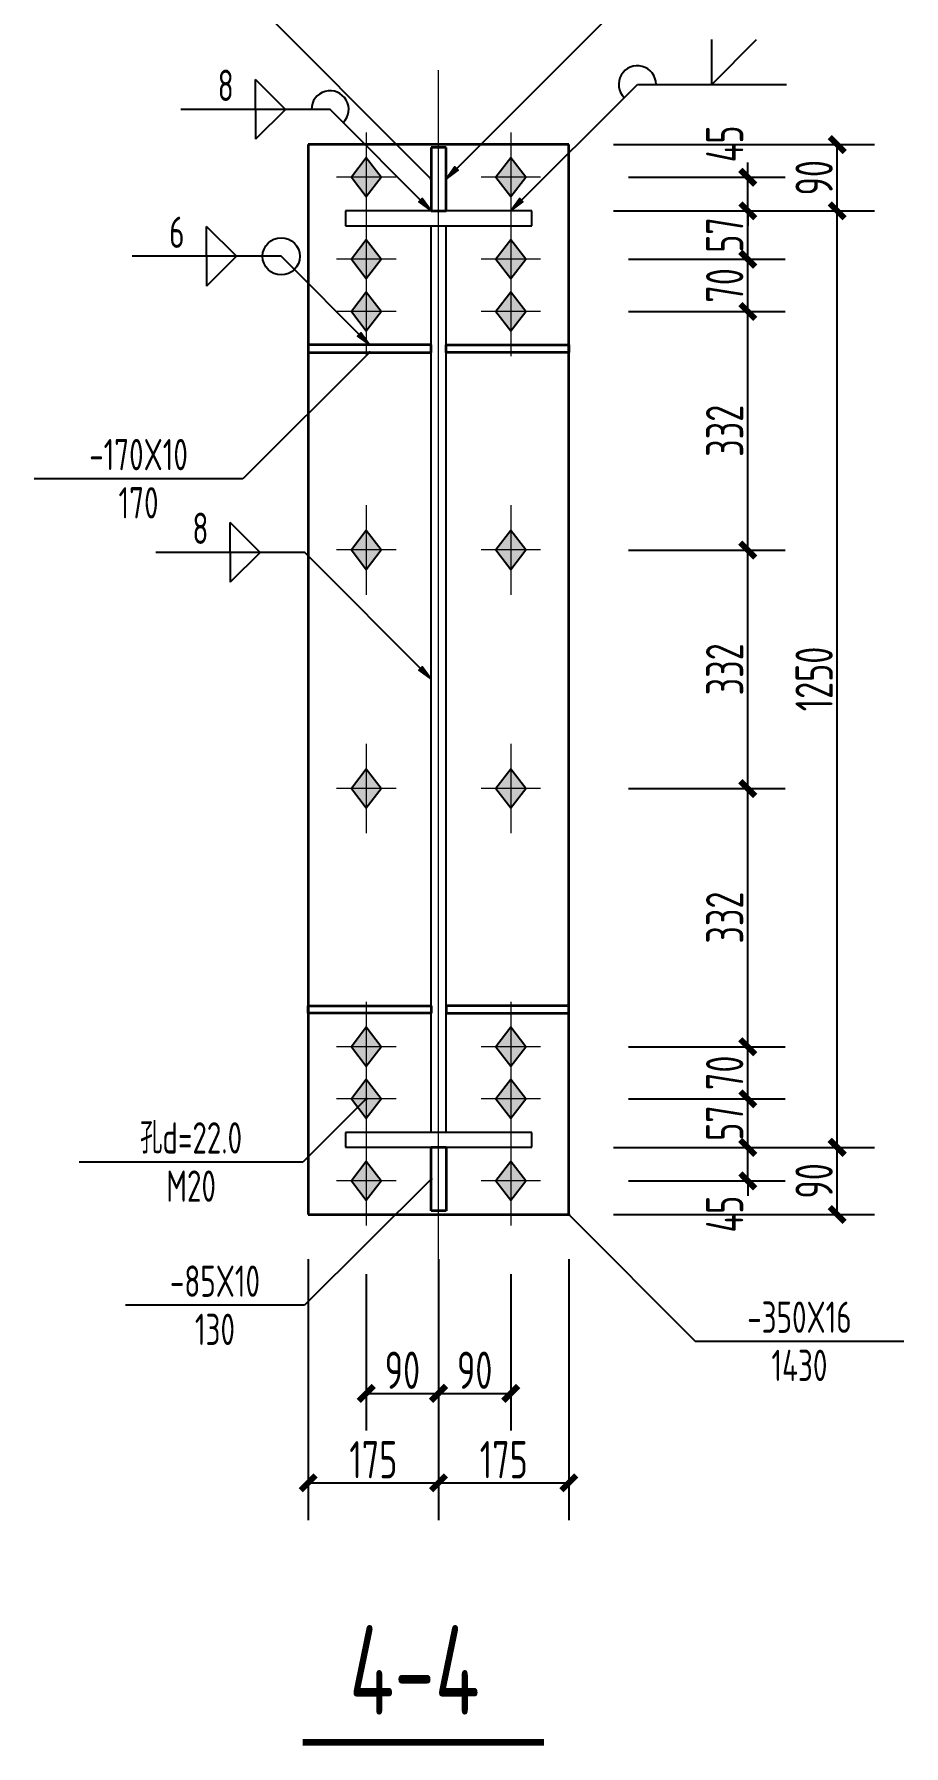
# Model space of a CAD drawing. Extents: x 69728788 to 150676229, y 15322671 to 43663798.
# Drawn here: x 75292686 to 75298520, y 19641585 to 19653065 of the extents above; entities that cross this region are included whole.
import ezdxf
from ezdxf.enums import TextEntityAlignment as Align

# ---------------------------------------------------------------- set-up
doc = ezdxf.new("R2010")
doc.units = 0
doc.header["$LTSCALE"] = 1000
doc.header["$MEASUREMENT"] = 0
doc.linetypes.add('线型6', pattern=[8.75, 5, -1.25, 1.25, -1.25])
doc.layers.get('0').update_dxf_attribs({"linetype": 'CONTINUOUS'})
doc.layers.get('DEFPOINTS').update_dxf_attribs({"linetype": 'CONTINUOUS'})
for name, color, linetype in [('10', 7, 'CONTINUOUS'), ('尺寸标注', 253, 'CONTINUOUS'), ('焊缝标注', 253, 'CONTINUOUS'), ('螺栓孔标注', 253, 'CONTINUOUS'), ('钢板标注', 253, 'CONTINUOUS')]:
    doc.layers.add(name, color=color, linetype=linetype)
doc.layers.add('20', color=2, linetype='CONTINUOUS', lineweight=35)
doc.styles.add('PkpmHz', font='Pkpmeng', dxfattribs={"width": 0.7, "bigfont": 'hztxt'})
doc.styles.add('TSSD_Rein', font='atssdeng.shx', dxfattribs={"width": 0.7, "bigfont": 'atssdchn.shx'})
doc.dimstyles.new('Pkpm_1.00', dxfattribs={"dimtxt": 250, "dimasz": 100, "dimexe": 250, "dimexo": 0.0625, "dimgap": 30, "dimtad": 1, "dimdec": 0, "dimrnd": 5, "dimzin": 0, "dimdsep": 46, "dimtxsty": 'PkpmHz', "dimblk1": 'ARCHTICK', "dimblk2": 'ARCHTICK', "dimsah": 1, "dimcen": 0.09, "dimadec": 0, "dimazin": 0, "dimtfac": 1, "dimtdec": 0, "dimtmove": 2, "dimatfit": 1, "dimfxl": 1, "dimtolj": 1, "dimtzin": 0, "dimarcsym": 0})

# ---------------------------------------------------------------- blocks, each defined once
blk = doc.blocks.new('_ArchTick')
at = {"color": 0, "linetype": 'ByBlock', "const_width": 0.4}
blk.add_lwpolyline([(-0.5, -0.5), (0.5, 0.5)], dxfattribs=at)
blk = doc.blocks.new('*D853')
at = {"layer": 'DEFPOINTS', "color": 0, "linetype": 'Continuous'}
for p in [(75296273, 19652105), (75297473, 19652105), (75296273, 19651880)]:
    blk.add_point(p, dxfattribs=at)
at = {"layer": '尺寸标注', "color": 0, "linetype": 'Continuous', "lineweight": -2}
for p, q in [((75297473, 19652105), (75297473, 19652205)), ((75296673, 19652105), (75297723, 19652105)), ((75297473, 19651880), (75297473, 19652105)), ((75296673, 19651880), (75297723, 19651880)), ((75297473, 19651880), (75297473, 19651780))]:
    blk.add_line(p, q, dxfattribs=at)
at = {"layer": '尺寸标注', "color": 0, "linetype": 'Continuous', "lineweight": -2, "xscale": 100, "yscale": 100, "zscale": 100}
for p, rotation in [((75297473, 19652105), 270), ((75297473, 19651880), 90)]:
    blk.add_blockref('_ArchTick', p, dxfattribs=dict(at, rotation=rotation))
at = {"layer": '尺寸标注', "color": 0, "linetype": 'Continuous', "insert": (75297318, 19652329), "char_height": 250, "attachment_point": 5, "rotation": 90, "style": 'PkpmHz'}
blk.add_mtext('\\A1;45', dxfattribs=at)
blk = doc.blocks.new('*D854')
at = {"layer": 'DEFPOINTS', "color": 0, "linetype": 'Continuous'}
for p in [(75296273, 19651880), (75297473, 19651880), (75296273, 19651555)]:
    blk.add_point(p, dxfattribs=at)
at = {"layer": '尺寸标注', "color": 0, "linetype": 'Continuous', "lineweight": -2}
for p, q in [((75296673, 19651880), (75297723, 19651880)), ((75297473, 19651555), (75297473, 19651880)), ((75296673, 19651555), (75297723, 19651555))]:
    blk.add_line(p, q, dxfattribs=at)
at = {"layer": '尺寸标注', "color": 0, "linetype": 'Continuous', "lineweight": -2, "xscale": 100, "yscale": 100, "zscale": 100}
for p, rotation in [((75297473, 19651880), 90), ((75297473, 19651555), 270)]:
    blk.add_blockref('_ArchTick', p, dxfattribs=dict(at, rotation=rotation))
at = {"layer": '尺寸标注', "color": 0, "linetype": 'Continuous', "insert": (75297318, 19651718), "char_height": 250, "attachment_point": 5, "rotation": 90, "style": 'PkpmHz'}
blk.add_mtext('\\A1;57', dxfattribs=at)
blk = doc.blocks.new('*D855')
at = {"layer": 'DEFPOINTS', "color": 0, "linetype": 'Continuous'}
for p in [(75296273, 19651555), (75297473, 19651555), (75296273, 19651205)]:
    blk.add_point(p, dxfattribs=at)
at = {"layer": '尺寸标注', "color": 0, "linetype": 'Continuous', "lineweight": -2}
for p, q in [((75296673, 19651555), (75297723, 19651555)), ((75297473, 19651205), (75297473, 19651555)), ((75296673, 19651205), (75297723, 19651205))]:
    blk.add_line(p, q, dxfattribs=at)
at = {"layer": '尺寸标注', "color": 0, "linetype": 'Continuous', "lineweight": -2, "xscale": 100, "yscale": 100, "zscale": 100}
for p, rotation in [((75297473, 19651555), 90), ((75297473, 19651205), 270)]:
    blk.add_blockref('_ArchTick', p, dxfattribs=dict(at, rotation=rotation))
at = {"layer": '尺寸标注', "color": 0, "linetype": 'Continuous', "insert": (75297318, 19651380), "char_height": 250, "attachment_point": 5, "rotation": 90, "style": 'PkpmHz'}
blk.add_mtext('\\A1;70', dxfattribs=at)
blk = doc.blocks.new('*D856')
at = {"layer": 'DEFPOINTS', "color": 0, "linetype": 'Continuous'}
for p in [(75296273, 19645599), (75297473, 19645599), (75296273, 19645374)]:
    blk.add_point(p, dxfattribs=at)
at = {"layer": '尺寸标注', "color": 0, "linetype": 'Continuous', "lineweight": -2}
for p, q in [((75296673, 19645599), (75297723, 19645599)), ((75297473, 19645599), (75297473, 19645699)), ((75297473, 19645374), (75297473, 19645599)), ((75296673, 19645374), (75297723, 19645374)), ((75297473, 19645374), (75297473, 19645274))]:
    blk.add_line(p, q, dxfattribs=at)
at = {"layer": '尺寸标注', "color": 0, "linetype": 'Continuous', "lineweight": -2, "xscale": 100, "yscale": 100, "zscale": 100}
for p, rotation in [((75297473, 19645599), 270), ((75297473, 19645374), 90)]:
    blk.add_blockref('_ArchTick', p, dxfattribs=dict(at, rotation=rotation))
at = {"layer": '尺寸标注', "color": 0, "linetype": 'Continuous', "insert": (75297318, 19645151), "char_height": 250, "attachment_point": 5, "rotation": 90, "style": 'PkpmHz'}
blk.add_mtext('\\A1;45', dxfattribs=at)
blk = doc.blocks.new('*D857')
at = {"layer": 'DEFPOINTS', "color": 0, "linetype": 'Continuous'}
for p in [(75296273, 19645924), (75297473, 19645924), (75296273, 19645599)]:
    blk.add_point(p, dxfattribs=at)
at = {"layer": '尺寸标注', "color": 0, "linetype": 'Continuous', "lineweight": -2}
for p, q in [((75296673, 19645924), (75297723, 19645924)), ((75297473, 19645599), (75297473, 19645924)), ((75296673, 19645599), (75297723, 19645599))]:
    blk.add_line(p, q, dxfattribs=at)
at = {"layer": '尺寸标注', "color": 0, "linetype": 'Continuous', "lineweight": -2, "xscale": 100, "yscale": 100, "zscale": 100}
for p, rotation in [((75297473, 19645924), 90), ((75297473, 19645599), 270)]:
    blk.add_blockref('_ArchTick', p, dxfattribs=dict(at, rotation=rotation))
at = {"layer": '尺寸标注', "color": 0, "linetype": 'Continuous', "insert": (75297318, 19645762), "char_height": 250, "attachment_point": 5, "rotation": 90, "style": 'PkpmHz'}
blk.add_mtext('\\A1;57', dxfattribs=at)
blk = doc.blocks.new('*D858')
at = {"layer": 'DEFPOINTS', "color": 0, "linetype": 'Continuous'}
for p in [(75296273, 19646274), (75297473, 19646274), (75296273, 19645924)]:
    blk.add_point(p, dxfattribs=at)
at = {"layer": '尺寸标注', "color": 0, "linetype": 'Continuous', "lineweight": -2}
for p, q in [((75296673, 19646274), (75297723, 19646274)), ((75297473, 19645924), (75297473, 19646274)), ((75296673, 19645924), (75297723, 19645924))]:
    blk.add_line(p, q, dxfattribs=at)
at = {"layer": '尺寸标注', "color": 0, "linetype": 'Continuous', "lineweight": -2, "xscale": 100, "yscale": 100, "zscale": 100}
for p, rotation in [((75297473, 19646274), 90), ((75297473, 19645924), 270)]:
    blk.add_blockref('_ArchTick', p, dxfattribs=dict(at, rotation=rotation))
at = {"layer": '尺寸标注', "color": 0, "linetype": 'Continuous', "insert": (75297318, 19646099), "char_height": 250, "attachment_point": 5, "rotation": 90, "style": 'PkpmHz'}
blk.add_mtext('\\A1;70', dxfattribs=at)
blk = doc.blocks.new('*D859')
at = {"layer": 'DEFPOINTS', "color": 0, "linetype": 'Continuous'}
for p in [(75296273, 19651205), (75297473, 19651205), (75296273, 19649605)]:
    blk.add_point(p, dxfattribs=at)
at = {"layer": '尺寸标注', "color": 0, "linetype": 'Continuous', "lineweight": -2}
for p, q in [((75296673, 19651205), (75297723, 19651205)), ((75297473, 19649605), (75297473, 19651205)), ((75296673, 19649605), (75297723, 19649605))]:
    blk.add_line(p, q, dxfattribs=at)
at = {"layer": '尺寸标注', "color": 0, "linetype": 'Continuous', "lineweight": -2, "xscale": 100, "yscale": 100, "zscale": 100}
for p, rotation in [((75297473, 19651205), 90), ((75297473, 19649605), 270)]:
    blk.add_blockref('_ArchTick', p, dxfattribs=dict(at, rotation=rotation))
at = {"layer": '尺寸标注', "color": 0, "linetype": 'Continuous', "insert": (75297318, 19650405), "char_height": 250, "attachment_point": 5, "rotation": 90, "style": 'PkpmHz'}
blk.add_mtext('\\A1;332', dxfattribs=at)
blk = doc.blocks.new('*D860')
at = {"layer": 'DEFPOINTS', "color": 0, "linetype": 'Continuous'}
for p in [(75296273, 19649605), (75297473, 19649605), (75296273, 19648005)]:
    blk.add_point(p, dxfattribs=at)
at = {"layer": '尺寸标注', "color": 0, "linetype": 'Continuous', "lineweight": -2}
for p, q in [((75296673, 19649605), (75297723, 19649605)), ((75297473, 19648005), (75297473, 19649605)), ((75296673, 19648005), (75297723, 19648005))]:
    blk.add_line(p, q, dxfattribs=at)
at = {"layer": '尺寸标注', "color": 0, "linetype": 'Continuous', "lineweight": -2, "xscale": 100, "yscale": 100, "zscale": 100}
for p, rotation in [((75297473, 19649605), 90), ((75297473, 19648005), 270)]:
    blk.add_blockref('_ArchTick', p, dxfattribs=dict(at, rotation=rotation))
at = {"layer": '尺寸标注', "color": 0, "linetype": 'Continuous', "insert": (75297318, 19648805), "char_height": 250, "attachment_point": 5, "rotation": 90, "style": 'PkpmHz'}
blk.add_mtext('\\A1;332', dxfattribs=at)
blk = doc.blocks.new('*D861')
at = {"layer": 'DEFPOINTS', "color": 0, "linetype": 'Continuous'}
for p in [(75296273, 19648005), (75297473, 19648005), (75296273, 19646274)]:
    blk.add_point(p, dxfattribs=at)
at = {"layer": '尺寸标注', "color": 0, "linetype": 'Continuous', "lineweight": -2}
for p, q in [((75296673, 19648005), (75297723, 19648005)), ((75297473, 19646274), (75297473, 19648005)), ((75296673, 19646274), (75297723, 19646274))]:
    blk.add_line(p, q, dxfattribs=at)
at = {"layer": '尺寸标注', "color": 0, "linetype": 'Continuous', "lineweight": -2, "xscale": 100, "yscale": 100, "zscale": 100}
for p, rotation in [((75297473, 19648005), 90), ((75297473, 19646274), 270)]:
    blk.add_blockref('_ArchTick', p, dxfattribs=dict(at, rotation=rotation))
at = {"layer": '尺寸标注', "color": 0, "linetype": 'Continuous', "insert": (75297318, 19647140), "char_height": 250, "attachment_point": 5, "rotation": 90, "style": 'PkpmHz'}
blk.add_mtext('\\A1;332', dxfattribs=at)
blk = doc.blocks.new('*D862')
at = {"layer": 'DEFPOINTS', "color": 0, "linetype": 'Continuous'}
for p in [(75294913, 19645149), (75295398, 19645149), (75295398, 19643949)]:
    blk.add_point(p, dxfattribs=at)
at = {"layer": '尺寸标注', "color": 0, "linetype": 'Continuous', "lineweight": -2}
for p, q in [((75294913, 19644749), (75294913, 19643699)), ((75295398, 19644749), (75295398, 19643699)), ((75294913, 19643949), (75295398, 19643949))]:
    blk.add_line(p, q, dxfattribs=at)
at = {"layer": '尺寸标注', "color": 0, "linetype": 'Continuous', "lineweight": -2, "xscale": 100, "yscale": 100, "zscale": 100, "rotation": 180}
blk.add_blockref('_ArchTick', (75294913, 19643949), dxfattribs=at)
at = {"layer": '尺寸标注', "color": 0, "linetype": 'Continuous', "lineweight": -2, "xscale": 100, "yscale": 100, "zscale": 100}
blk.add_blockref('_ArchTick', (75295398, 19643949), dxfattribs=at)
at = {"layer": '尺寸标注', "color": 0, "linetype": 'Continuous', "insert": (75295156, 19644104), "char_height": 250, "attachment_point": 5, "style": 'PkpmHz'}
blk.add_mtext('\\A1;90', dxfattribs=at)
blk = doc.blocks.new('*D863')
at = {"layer": 'DEFPOINTS', "color": 0, "linetype": 'Continuous'}
for p in [(75295398, 19645149), (75295883, 19645149), (75295883, 19643949)]:
    blk.add_point(p, dxfattribs=at)
at = {"layer": '尺寸标注', "color": 0, "linetype": 'Continuous', "lineweight": -2}
for p, q in [((75295398, 19644749), (75295398, 19643699)), ((75295883, 19644749), (75295883, 19643699)), ((75295398, 19643949), (75295883, 19643949))]:
    blk.add_line(p, q, dxfattribs=at)
at = {"layer": '尺寸标注', "color": 0, "linetype": 'Continuous', "lineweight": -2, "xscale": 100, "yscale": 100, "zscale": 100, "rotation": 180}
blk.add_blockref('_ArchTick', (75295398, 19643949), dxfattribs=at)
at = {"layer": '尺寸标注', "color": 0, "linetype": 'Continuous', "lineweight": -2, "xscale": 100, "yscale": 100, "zscale": 100}
blk.add_blockref('_ArchTick', (75295883, 19643949), dxfattribs=at)
at = {"layer": '尺寸标注', "color": 0, "linetype": 'Continuous', "insert": (75295641, 19644104), "char_height": 250, "attachment_point": 5, "style": 'PkpmHz'}
blk.add_mtext('\\A1;90', dxfattribs=at)
blk = doc.blocks.new('*D864')
at = {"layer": 'DEFPOINTS', "color": 0, "linetype": 'Continuous'}
for p in [(75294523, 19645149), (75295398, 19645149), (75295398, 19643349)]:
    blk.add_point(p, dxfattribs=at)
at = {"layer": '尺寸标注', "color": 0, "linetype": 'Continuous', "lineweight": -2}
for p, q in [((75294523, 19644849), (75294523, 19643099)), ((75295398, 19644849), (75295398, 19643099)), ((75294523, 19643349), (75295398, 19643349))]:
    blk.add_line(p, q, dxfattribs=at)
at = {"layer": '尺寸标注', "color": 0, "linetype": 'Continuous', "lineweight": -2, "xscale": 100, "yscale": 100, "zscale": 100, "rotation": 180}
blk.add_blockref('_ArchTick', (75294523, 19643349), dxfattribs=at)
at = {"layer": '尺寸标注', "color": 0, "linetype": 'Continuous', "lineweight": -2, "xscale": 100, "yscale": 100, "zscale": 100}
blk.add_blockref('_ArchTick', (75295398, 19643349), dxfattribs=at)
at = {"layer": '尺寸标注', "color": 0, "linetype": 'Continuous', "insert": (75294961, 19643504), "char_height": 250, "attachment_point": 5, "style": 'PkpmHz'}
blk.add_mtext('\\A1;175', dxfattribs=at)
blk = doc.blocks.new('*D865')
at = {"layer": 'DEFPOINTS', "color": 0, "linetype": 'Continuous'}
for p in [(75295398, 19645149), (75296273, 19645149), (75296273, 19643349)]:
    blk.add_point(p, dxfattribs=at)
at = {"layer": '尺寸标注', "color": 0, "linetype": 'Continuous', "lineweight": -2}
for p, q in [((75295398, 19644849), (75295398, 19643099)), ((75296273, 19644849), (75296273, 19643099)), ((75295398, 19643349), (75296273, 19643349))]:
    blk.add_line(p, q, dxfattribs=at)
at = {"layer": '尺寸标注', "color": 0, "linetype": 'Continuous', "lineweight": -2, "xscale": 100, "yscale": 100, "zscale": 100, "rotation": 180}
blk.add_blockref('_ArchTick', (75295398, 19643349), dxfattribs=at)
at = {"layer": '尺寸标注', "color": 0, "linetype": 'Continuous', "lineweight": -2, "xscale": 100, "yscale": 100, "zscale": 100}
blk.add_blockref('_ArchTick', (75296273, 19643349), dxfattribs=at)
at = {"layer": '尺寸标注', "color": 0, "linetype": 'Continuous', "insert": (75295836, 19643504), "char_height": 250, "attachment_point": 5, "style": 'PkpmHz'}
blk.add_mtext('\\A1;175', dxfattribs=at)
blk = doc.blocks.new('*D866')
at = {"layer": 'DEFPOINTS', "color": 0, "linetype": 'Continuous'}
for p in [(75296273, 19645599), (75298073, 19645599), (75296273, 19645149)]:
    blk.add_point(p, dxfattribs=at)
at = {"layer": '尺寸标注', "color": 0, "linetype": 'Continuous', "lineweight": -2}
for p, q in [((75296573, 19645599), (75298323, 19645599)), ((75298073, 19645149), (75298073, 19645599)), ((75296573, 19645149), (75298323, 19645149))]:
    blk.add_line(p, q, dxfattribs=at)
at = {"layer": '尺寸标注', "color": 0, "linetype": 'Continuous', "lineweight": -2, "xscale": 100, "yscale": 100, "zscale": 100}
for p, rotation in [((75298073, 19645599), 90), ((75298073, 19645149), 270)]:
    blk.add_blockref('_ArchTick', p, dxfattribs=dict(at, rotation=rotation))
at = {"layer": '尺寸标注', "color": 0, "linetype": 'Continuous', "insert": (75297918, 19645374), "char_height": 250, "attachment_point": 5, "rotation": 90, "style": 'PkpmHz'}
blk.add_mtext('\\A1;90', dxfattribs=at)
blk = doc.blocks.new('*D867')
at = {"layer": 'DEFPOINTS', "color": 0, "linetype": 'Continuous'}
for p in [(75296273, 19651880), (75298073, 19651880), (75296273, 19645599)]:
    blk.add_point(p, dxfattribs=at)
at = {"layer": '尺寸标注', "color": 0, "linetype": 'Continuous', "lineweight": -2}
for p, q in [((75296573, 19651880), (75298323, 19651880)), ((75298073, 19645599), (75298073, 19651880)), ((75296573, 19645599), (75298323, 19645599))]:
    blk.add_line(p, q, dxfattribs=at)
at = {"layer": '尺寸标注', "color": 0, "linetype": 'Continuous', "lineweight": -2, "xscale": 100, "yscale": 100, "zscale": 100}
for p, rotation in [((75298073, 19651880), 90), ((75298073, 19645599), 270)]:
    blk.add_blockref('_ArchTick', p, dxfattribs=dict(at, rotation=rotation))
at = {"layer": '尺寸标注', "color": 0, "linetype": 'Continuous', "insert": (75297918, 19648740), "char_height": 250, "attachment_point": 5, "rotation": 90, "style": 'PkpmHz'}
blk.add_mtext('\\A1;1250', dxfattribs=at)
blk = doc.blocks.new('*D868')
at = {"layer": 'DEFPOINTS', "color": 0, "linetype": 'Continuous'}
for p in [(75296273, 19652324), (75298073, 19652324), (75296273, 19651880)]:
    blk.add_point(p, dxfattribs=at)
at = {"layer": '尺寸标注', "color": 0, "linetype": 'Continuous', "lineweight": -2}
for p, q in [((75296573, 19652324), (75298323, 19652324)), ((75298073, 19651880), (75298073, 19652324)), ((75296573, 19651880), (75298323, 19651880))]:
    blk.add_line(p, q, dxfattribs=at)
at = {"layer": '尺寸标注', "color": 0, "linetype": 'Continuous', "lineweight": -2, "xscale": 100, "yscale": 100, "zscale": 100}
for p, rotation in [((75298073, 19652324), 90), ((75298073, 19651880), 270)]:
    blk.add_blockref('_ArchTick', p, dxfattribs=dict(at, rotation=rotation))
at = {"layer": '尺寸标注', "color": 0, "linetype": 'Continuous', "insert": (75297918, 19652102), "char_height": 250, "attachment_point": 5, "rotation": 90, "style": 'PkpmHz'}
blk.add_mtext('\\A1;90', dxfattribs=at)

msp = doc.modelspace()

# ---------------------------------------------------------------- hatches: boundary and pattern name
at = {"layer": '10'}
for points in [[(75294913.5, 19652235.4), (75294813.5, 19652105.4), (75294913.5, 19651975.4), (75295013.5, 19652105.4)], [(75295883.5, 19652235.4), (75295783.5, 19652105.4), (75295883.5, 19651975.4), (75295983.5, 19652105.4)], [(75294913.5, 19651685.4), (75294813.5, 19651555.4), (75294913.5, 19651425.4), (75295013.5, 19651555.4)], [(75295883.5, 19651685.4), (75295783.5, 19651555.4), (75295883.5, 19651425.4), (75295983.5, 19651555.4)], [(75294913.5, 19651335.4), (75294813.5, 19651205.4), (75294913.5, 19651075.4), (75295013.5, 19651205.4)], [(75295883.5, 19651335.4), (75295783.5, 19651205.4), (75295883.5, 19651075.4), (75295983.5, 19651205.4)], [(75294913.5, 19649735.4), (75294813.5, 19649605.4), (75294913.5, 19649475.4), (75295013.5, 19649605.4)], [(75295883.5, 19649735.4), (75295783.5, 19649605.4), (75295883.5, 19649475.4), (75295983.5, 19649605.4)], [(75294913.5, 19648135.4), (75294813.5, 19648005.4), (75294913.5, 19647875.4), (75295013.5, 19648005.4)], [(75295883.5, 19648135.4), (75295783.5, 19648005.4), (75295883.5, 19647875.4), (75295983.5, 19648005.4)], [(75294913.5, 19646404.2), (75294813.5, 19646274.2), (75294913.5, 19646144.2), (75295013.5, 19646274.2)], [(75295883.5, 19646404.2), (75295783.5, 19646274.2), (75295883.5, 19646144.2), (75295983.5, 19646274.2)], [(75294913.5, 19646054.2), (75294813.5, 19645924.2), (75294913.5, 19645794.2), (75295013.5, 19645924.2)], [(75295883.5, 19646054.2), (75295783.5, 19645924.2), (75295883.5, 19645794.2), (75295983.5, 19645924.2)], [(75294913.5, 19645504.2), (75294813.5, 19645374.2), (75294913.5, 19645244.2), (75295013.5, 19645374.2)], [(75295883.5, 19645504.2), (75295783.5, 19645374.2), (75295883.5, 19645244.2), (75295983.5, 19645374.2)]]:
    msp.add_hatch(color=1, dxfattribs=at).paths.add_polyline_path(points)
at = {"layer": '焊缝标注'}
for points in [[(75295448.5, 19652092.9), (75295529.8, 19652152.9), (75295508.6, 19652174.2)], [(75295348.5, 19651880.4), (75295288.5, 19651961.7), (75295267.2, 19651940.6)], [(75295883.5, 19651880.4), (75295964.8, 19651940.4), (75295943.6, 19651961.7)], [(75294936, 19650980.4), (75294876, 19651061.7), (75294854.7, 19651040.6)], [(75295348.5, 19648739.8), (75295288.5, 19648821.2), (75295267.2, 19648800)]]:
    msp.add_hatch(color=256, dxfattribs=at).paths.add_polyline_path(points)

# ---------------------------------------------------------------- linework, layer by layer
at = {"layer": '10', "linetype": '线型6', "lineweight": 18, "ltscale": 100}
msp.add_line((75295398.5, 19644649.2), (75295398.5, 19652824.2), dxfattribs=at)
at = {"layer": '10', "color": 9, "lineweight": 18, "ltscale": 100}
for p, q in [((75294913.5, 19652405.4), (75294913.5, 19651805.4)), ((75295883.5, 19652405.4), (75295883.5, 19651805.4)), ((75295113.5, 19652105.4), (75294713.5, 19652105.4)), ((75296083.5, 19652105.4), (75295683.5, 19652105.4)), ((75294913.5, 19651855.4), (75294913.5, 19651255.4)), ((75295883.5, 19651855.4), (75295883.5, 19651255.4)), ((75295113.5, 19651555.4), (75294713.5, 19651555.4)), ((75294913.5, 19651505.4), (75294913.5, 19650905.4)), ((75296083.5, 19651555.4), (75295683.5, 19651555.4)), ((75295883.5, 19651505.4), (75295883.5, 19650905.4)), ((75295113.5, 19651205.4), (75294713.5, 19651205.4)), ((75296083.5, 19651205.4), (75295683.5, 19651205.4)), ((75294913.5, 19649905.4), (75294913.5, 19649305.4)), ((75295883.5, 19649905.4), (75295883.5, 19649305.4)), ((75295113.5, 19649605.4), (75294713.5, 19649605.4)), ((75296083.5, 19649605.4), (75295683.5, 19649605.4)), ((75294913.5, 19648305.4), (75294913.5, 19647705.4)), ((75295883.5, 19648305.4), (75295883.5, 19647705.4)), ((75295113.5, 19648005.4), (75294713.5, 19648005.4)), ((75296083.5, 19648005.4), (75295683.5, 19648005.4)), ((75294913.5, 19646574.2), (75294913.5, 19645974.2)), ((75295883.5, 19646574.2), (75295883.5, 19645974.2)), ((75295113.5, 19646274.2), (75294713.5, 19646274.2)), ((75294913.5, 19646224.2), (75294913.5, 19645624.2)), ((75296083.5, 19646274.2), (75295683.5, 19646274.2)), ((75295883.5, 19646224.2), (75295883.5, 19645624.2)), ((75295113.5, 19645924.2), (75294713.5, 19645924.2)), ((75296083.5, 19645924.2), (75295683.5, 19645924.2)), ((75294913.5, 19645674.2), (75294913.5, 19645074.2)), ((75295883.5, 19645674.2), (75295883.5, 19645074.2)), ((75295113.5, 19645374.2), (75294713.5, 19645374.2)), ((75296083.5, 19645374.2), (75295683.5, 19645374.2))]:
    msp.add_line(p, q, dxfattribs=at)
at = {"layer": '10', "color": 3, "ltscale": 100}
for p, q in [((75296023.5, 19651880.4), (75294773.5, 19651880.4)), ((75294773.5, 19651880.4), (75294773.5, 19651780.4)), ((75296023.5, 19651780.4), (75296023.5, 19651880.4)), ((75294773.5, 19651780.4), (75296023.5, 19651780.4)), ((75295348.5, 19645699.2), (75295348.5, 19651780.4)), ((75295448.5, 19645699.2), (75295448.5, 19651780.4)), ((75296023.5, 19645699.2), (75294773.5, 19645699.2)), ((75294773.5, 19645699.2), (75294773.5, 19645599.2)), ((75294773.5, 19645599.2), (75296023.5, 19645599.2)), ((75296023.5, 19645599.2), (75296023.5, 19645699.2))]:
    msp.add_line(p, q, dxfattribs=at)
at = {"layer": '10', "color": 1, "linetype": 'Continuous'}
for points in [[(75294913.5, 19652235.4), (75294813.5, 19652105.4), (75294913.5, 19651975.4), (75295013.5, 19652105.4)], [(75295883.5, 19652235.4), (75295783.5, 19652105.4), (75295883.5, 19651975.4), (75295983.5, 19652105.4)], [(75294913.5, 19651685.4), (75294813.5, 19651555.4), (75294913.5, 19651425.4), (75295013.5, 19651555.4)], [(75295883.5, 19651685.4), (75295783.5, 19651555.4), (75295883.5, 19651425.4), (75295983.5, 19651555.4)], [(75294913.5, 19651335.4), (75294813.5, 19651205.4), (75294913.5, 19651075.4), (75295013.5, 19651205.4)], [(75295883.5, 19651335.4), (75295783.5, 19651205.4), (75295883.5, 19651075.4), (75295983.5, 19651205.4)], [(75294913.5, 19649735.4), (75294813.5, 19649605.4), (75294913.5, 19649475.4), (75295013.5, 19649605.4)], [(75295883.5, 19649735.4), (75295783.5, 19649605.4), (75295883.5, 19649475.4), (75295983.5, 19649605.4)], [(75294913.5, 19648135.4), (75294813.5, 19648005.4), (75294913.5, 19647875.4), (75295013.5, 19648005.4)], [(75295883.5, 19648135.4), (75295783.5, 19648005.4), (75295883.5, 19647875.4), (75295983.5, 19648005.4)], [(75294913.5, 19646404.2), (75294813.5, 19646274.2), (75294913.5, 19646144.2), (75295013.5, 19646274.2)], [(75295883.5, 19646404.2), (75295783.5, 19646274.2), (75295883.5, 19646144.2), (75295983.5, 19646274.2)], [(75294913.5, 19646054.2), (75294813.5, 19645924.2), (75294913.5, 19645794.2), (75295013.5, 19645924.2)], [(75295883.5, 19646054.2), (75295783.5, 19645924.2), (75295883.5, 19645794.2), (75295983.5, 19645924.2)], [(75294913.5, 19645504.2), (75294813.5, 19645374.2), (75294913.5, 19645244.2), (75295013.5, 19645374.2)], [(75295883.5, 19645504.2), (75295783.5, 19645374.2), (75295883.5, 19645244.2), (75295983.5, 19645374.2)]]:
    msp.add_lwpolyline(points, close=True, dxfattribs=at)
at = {"layer": '10', "const_width": 45}
msp.add_lwpolyline([(75294486.6, 19641607.9), (75296106.6, 19641607.9)], dxfattribs=at)
at = {"layer": '20', "ltscale": 100}
for p, q in [((75296273.5, 19652324.2), (75294523.5, 19652324.2)), ((75294523.5, 19652324.2), (75294523.5, 19645149.2)), ((75295448.5, 19652305.4), (75295348.5, 19652305.4)), ((75295348.5, 19652305.4), (75295348.5, 19651880.4)), ((75295448.5, 19651880.4), (75295448.5, 19652305.4)), ((75296273.5, 19645149.2), (75296273.5, 19652324.2)), ((75295348.5, 19651880.4), (75295448.5, 19651880.4)), ((75295348.5, 19650980.4), (75294523.5, 19650980.4)), ((75294523.5, 19650980.4), (75294523.5, 19650930.4)), ((75294523.5, 19650930.4), (75295348.5, 19650930.4)), ((75295348.5, 19650930.4), (75295348.5, 19650980.4)), ((75295448.5, 19650980.4), (75296273.5, 19650980.4)), ((75295448.5, 19650930.4), (75295448.5, 19650980.4)), ((75296273.5, 19650930.4), (75295448.5, 19650930.4)), ((75296273.5, 19650980.4), (75296273.5, 19650930.4)), ((75294523.5, 19646499.2), (75294523.5, 19646549.2)), ((75294523.5, 19646549.2), (75295348.5, 19646549.2)), ((75295348.5, 19646549.2), (75295348.5, 19646499.2)), ((75296273.5, 19646549.2), (75295448.5, 19646549.2)), ((75295448.5, 19646549.2), (75295448.5, 19646499.2)), ((75296273.5, 19646499.2), (75296273.5, 19646549.2)), ((75295348.5, 19646499.2), (75294523.5, 19646499.2)), ((75295448.5, 19646499.2), (75296273.5, 19646499.2)), ((75295348.5, 19645599.2), (75295448.5, 19645599.2)), ((75295348.5, 19645174.2), (75295348.5, 19645599.2)), ((75295448.5, 19645599.2), (75295448.5, 19645174.2)), ((75294523.5, 19645149.2), (75296273.5, 19645149.2)), ((75295448.5, 19645174.2), (75295348.5, 19645174.2))]:
    msp.add_line(p, q, dxfattribs=at)
at = {"layer": '焊缝标注', "ltscale": 100}
for p, q in [((75295448.5, 19652092.9), (75296721.8, 19653365.1)), ((75297232.3, 19652728.5), (75297232.3, 19653028.5)), ((75297232.3, 19652728.5), (75297532.3, 19653028.5)), ((75294370.5, 19652560), (75294170.5, 19652760)), ((75294170.5, 19652560), (75294170.5, 19652760)), ((75295883.5, 19651880.4), (75296732.3, 19652728.5)), ((75296732.3, 19652728.5), (75297732.3, 19652728.5)), ((75294670.5, 19652560), (75293670.5, 19652560)), ((75294370.5, 19652560), (75294170.5, 19652360)), ((75294170.5, 19652560), (75294170.5, 19652360)), ((75295348.5, 19651880.4), (75294670.5, 19652560)), ((75294042.7, 19651575), (75293842.7, 19651775)), ((75293842.7, 19651575), (75293842.7, 19651775)), ((75294342.7, 19651575), (75293342.7, 19651575)), ((75294042.7, 19651575), (75293842.7, 19651375)), ((75293842.7, 19651575), (75293842.7, 19651375)), ((75294936, 19650980.4), (75294342.7, 19651575)), ((75294201, 19649589.3), (75294001, 19649789.3)), ((75294001, 19649589.3), (75294001, 19649789.3)), ((75294501, 19649589.3), (75293501, 19649589.3)), ((75294201, 19649589.3), (75294001, 19649389.3)), ((75294001, 19649589.3), (75294001, 19649389.3)), ((75295348.5, 19648739.8), (75294501, 19649589.3))]:
    msp.add_line(p, q, dxfattribs=at)
at = {"layer": '焊缝标注', "linetype": 'Continuous'}
for points in [[(75295448.5, 19652092.9), (75295529.8, 19652152.9), (75295508.6, 19652174.2)], [(75295348.5, 19651880.4), (75295288.5, 19651961.7), (75295267.2, 19651940.6)], [(75295883.5, 19651880.4), (75295964.8, 19651940.4), (75295943.6, 19651961.7)], [(75294936, 19650980.4), (75294876, 19651061.7), (75294854.7, 19651040.6)], [(75295348.5, 19648739.8), (75295288.5, 19648821.2), (75295267.2, 19648800)]]:
    msp.add_lwpolyline(points, close=True, dxfattribs=at)
at = {"layer": '焊缝标注', "ltscale": 100}
msp.add_circle((75294342.7, 19651575), 125, dxfattribs=at)
for centre, start, end in [((75296732.3, 19652728.5), 0, 224.97719), ((75294670.5, 19652560), 314.93155, 180)]:
    msp.add_arc(centre, 125, start, end, dxfattribs=at)
at = {"layer": '螺栓孔标注', "ltscale": 100}
for p, q in [((75294913.5, 19645924.2), (75294488.4, 19645500.7)), ((75294488.4, 19645500.7), (75292988.4, 19645500.7))]:
    msp.add_line(p, q, dxfattribs=at)
at = {"layer": '螺栓孔标注', "ltscale": 100, "const_width": 10}
msp.add_lwpolyline([(75294918.5, 19645924.2, 1), (75294908.5, 19645924.2, 1)], format="xyb", close=True, dxfattribs=at)
at = {"layer": '钢板标注', "ltscale": 100}
for p, q in [((75295348.5, 19652092.9), (75294077.2, 19653367.2)), ((75294936, 19650930.4), (75294085.8, 19650083.5)), ((75294085.8, 19650083.5), (75292685.8, 19650083.5)), ((75295348.5, 19645386.7), (75294498.3, 19644539.8)), ((75296273.5, 19645149.2), (75297119.6, 19644298.3)), ((75294498.3, 19644539.8), (75293298.3, 19644539.8)), ((75297119.6, 19644298.3), (75298519.6, 19644298.3))]:
    msp.add_line(p, q, dxfattribs=at)
at = {"layer": '钢板标注', "ltscale": 100, "const_width": 10}
for points in [[(75295353.5, 19652092.9, 1), (75295343.5, 19652092.9, 1)], [(75294941, 19650930.4, 1), (75294931, 19650930.4, 1)], [(75295353.5, 19645386.7, 1), (75295343.5, 19645386.7, 1)], [(75296278.5, 19645149.2, 1), (75296268.5, 19645149.2, 1)]]:
    msp.add_lwpolyline(points, format="xyb", close=True, dxfattribs=at)

# ---------------------------------------------------------------- texts
at = {"layer": '10', "style": 'TSSD_Rein', "width": 0.7}
msp.add_text('4-4', height=600, dxfattribs=at).set_placement((75294799.4, 19641793.4))
at = {"layer": '焊缝标注', "style": 'PkpmHz', "width": 0.71}
for s, p in [('8', (75293970.5, 19652616.6)), ('6', (75293642.7, 19651631.7)), ('8', (75293801, 19649645.9))]:
    msp.add_text(s, height=210, dxfattribs=at).set_placement(p, align=Align.CENTER)
at = {"layer": '螺栓孔标注', "style": 'PkpmHz', "width": 0.71}
msp.add_text('孔d=22.0', height=210, dxfattribs=at).set_placement((75293738.4, 19645557.4), align=Align.CENTER)
msp.add_text('M20', height=210, dxfattribs=at).set_placement((75293738.4, 19645444.1), align=Align.TOP_CENTER)
at = {"layer": '钢板标注', "style": 'PkpmHz', "width": 0.71}
for s, p in [('-170X10', (75293385.8, 19650140.1)), ('-85X10', (75293898.3, 19644596.4)), ('-350X16', (75297819.6, 19644354.9))]:
    msp.add_text(s, height=210, dxfattribs=at).set_placement(p, align=Align.CENTER)
for s, p in [('170', (75293385.8, 19650026.9)), ('130', (75293898.3, 19644483.2)), ('1430', (75297819.6, 19644241.7))]:
    msp.add_text(s, height=210, dxfattribs=at).set_placement(p, align=Align.TOP_CENTER)

# ---------------------------------------------------------------- dimensions: what is measured, and where the dimension line sits
at = {"layer": '尺寸标注', "linetype": 'Continuous'}
for base, p1, p2, picture, middle in [((75297473.5, 19652105.4), (75296273.5, 19651880.4), (75296273.5, 19652105.4), '*D853', (75297318.2, 19652329)), ((75297473.5, 19645599.2), (75296273.5, 19645374.2), (75296273.5, 19645599.2), '*D856', (75297318.2, 19645150.5))]:
    dim = msp.add_linear_dim(base=base, p1=p1, p2=p2, angle=90, text='45', dimstyle='Pkpm_1.00', override={"dimexo": 400, "dimtih": 0, "dimtoh": 0}, dxfattribs=at)
    dim.commit()
    dim.dimension.update_dxf_attribs({"geometry": picture, "text_midpoint": middle, "dimtype": 160})
for base, p1, p2, text, override, picture, middle in [((75298073.5, 19652324.2), (75296273.5, 19651880.4), (75296273.5, 19652324.2), '90', {"dimexo": 300, "dimtih": 0, "dimtoh": 0}, '*D868', (75297918.5, 19652102.3)), ((75297473.5, 19651880.4), (75296273.5, 19651555.4), (75296273.5, 19651880.4), '57', {"dimexo": 400, "dimtih": 0, "dimtoh": 0}, '*D854', (75297318.5, 19651717.9)), ((75298073.5, 19651880.4), (75296273.5, 19645599.2), (75296273.5, 19651880.4), '1250', {"dimexo": 300, "dimtih": 0, "dimtoh": 0}, '*D867', (75297918.5, 19648739.8)), ((75297473.5, 19651555.4), (75296273.5, 19651205.4), (75296273.5, 19651555.4), '70', {"dimexo": 400, "dimtih": 0, "dimtoh": 0}, '*D855', (75297318.5, 19651380.4)), ((75297473.5, 19651205.4), (75296273.5, 19649605.4), (75296273.5, 19651205.4), '332', {"dimexo": 400, "dimtih": 0, "dimtoh": 0}, '*D859', (75297318.5, 19650405.4)), ((75297473.5, 19649605.4), (75296273.5, 19648005.4), (75296273.5, 19649605.4), '332', {"dimexo": 400, "dimtih": 0, "dimtoh": 0}, '*D860', (75297318.5, 19648805.4)), ((75297473.5, 19648005.4), (75296273.5, 19646274.2), (75296273.5, 19648005.4), '332', {"dimexo": 400, "dimtih": 0, "dimtoh": 0}, '*D861', (75297318.5, 19647139.8)), ((75297473.5, 19646274.2), (75296273.5, 19645924.2), (75296273.5, 19646274.2), '70', {"dimexo": 400, "dimtih": 0, "dimtoh": 0}, '*D858', (75297318.5, 19646099.2)), ((75297473.5, 19645924.2), (75296273.5, 19645599.2), (75296273.5, 19645924.2), '57', {"dimexo": 400, "dimtih": 0, "dimtoh": 0}, '*D857', (75297318.5, 19645761.7)), ((75298073.5, 19645599.2), (75296273.5, 19645149.2), (75296273.5, 19645599.2), '90', {"dimexo": 300, "dimtih": 0, "dimtoh": 0}, '*D866', (75297918.5, 19645374.2))]:
    dim = msp.add_linear_dim(base=base, p1=p1, p2=p2, angle=90, text=text, dimstyle='Pkpm_1.00', override=override, dxfattribs=at)
    dim.commit()
    dim.dimension.update_dxf_attribs({"geometry": picture, "text_midpoint": middle})
for base, p1, p2, text, override, picture, middle in [((75295398.5, 19643349.2), (75294523.5, 19645149.2), (75295398.5, 19645149.2), '175', {"dimexo": 300, "dimtih": 0, "dimtoh": 0}, '*D864', (75294961, 19643504.2)), ((75295398.5, 19643949.2), (75294913.5, 19645149.2), (75295398.5, 19645149.2), '90', {"dimexo": 400, "dimtih": 0, "dimtoh": 0}, '*D862', (75295156, 19644104.2)), ((75295883.5, 19643949.2), (75295398.5, 19645149.2), (75295883.5, 19645149.2), '90', {"dimexo": 400, "dimtih": 0, "dimtoh": 0}, '*D863', (75295641, 19644104.2)), ((75296273.5, 19643349.2), (75295398.5, 19645149.2), (75296273.5, 19645149.2), '175', {"dimexo": 300, "dimtih": 0, "dimtoh": 0}, '*D865', (75295836, 19643504.2))]:
    dim = msp.add_linear_dim(base=base, p1=p1, p2=p2, text=text, dimstyle='Pkpm_1.00', override=override, dxfattribs=at)
    dim.commit()
    dim.dimension.update_dxf_attribs({"geometry": picture, "text_midpoint": middle})

doc.saveas('drawing.dxf')
